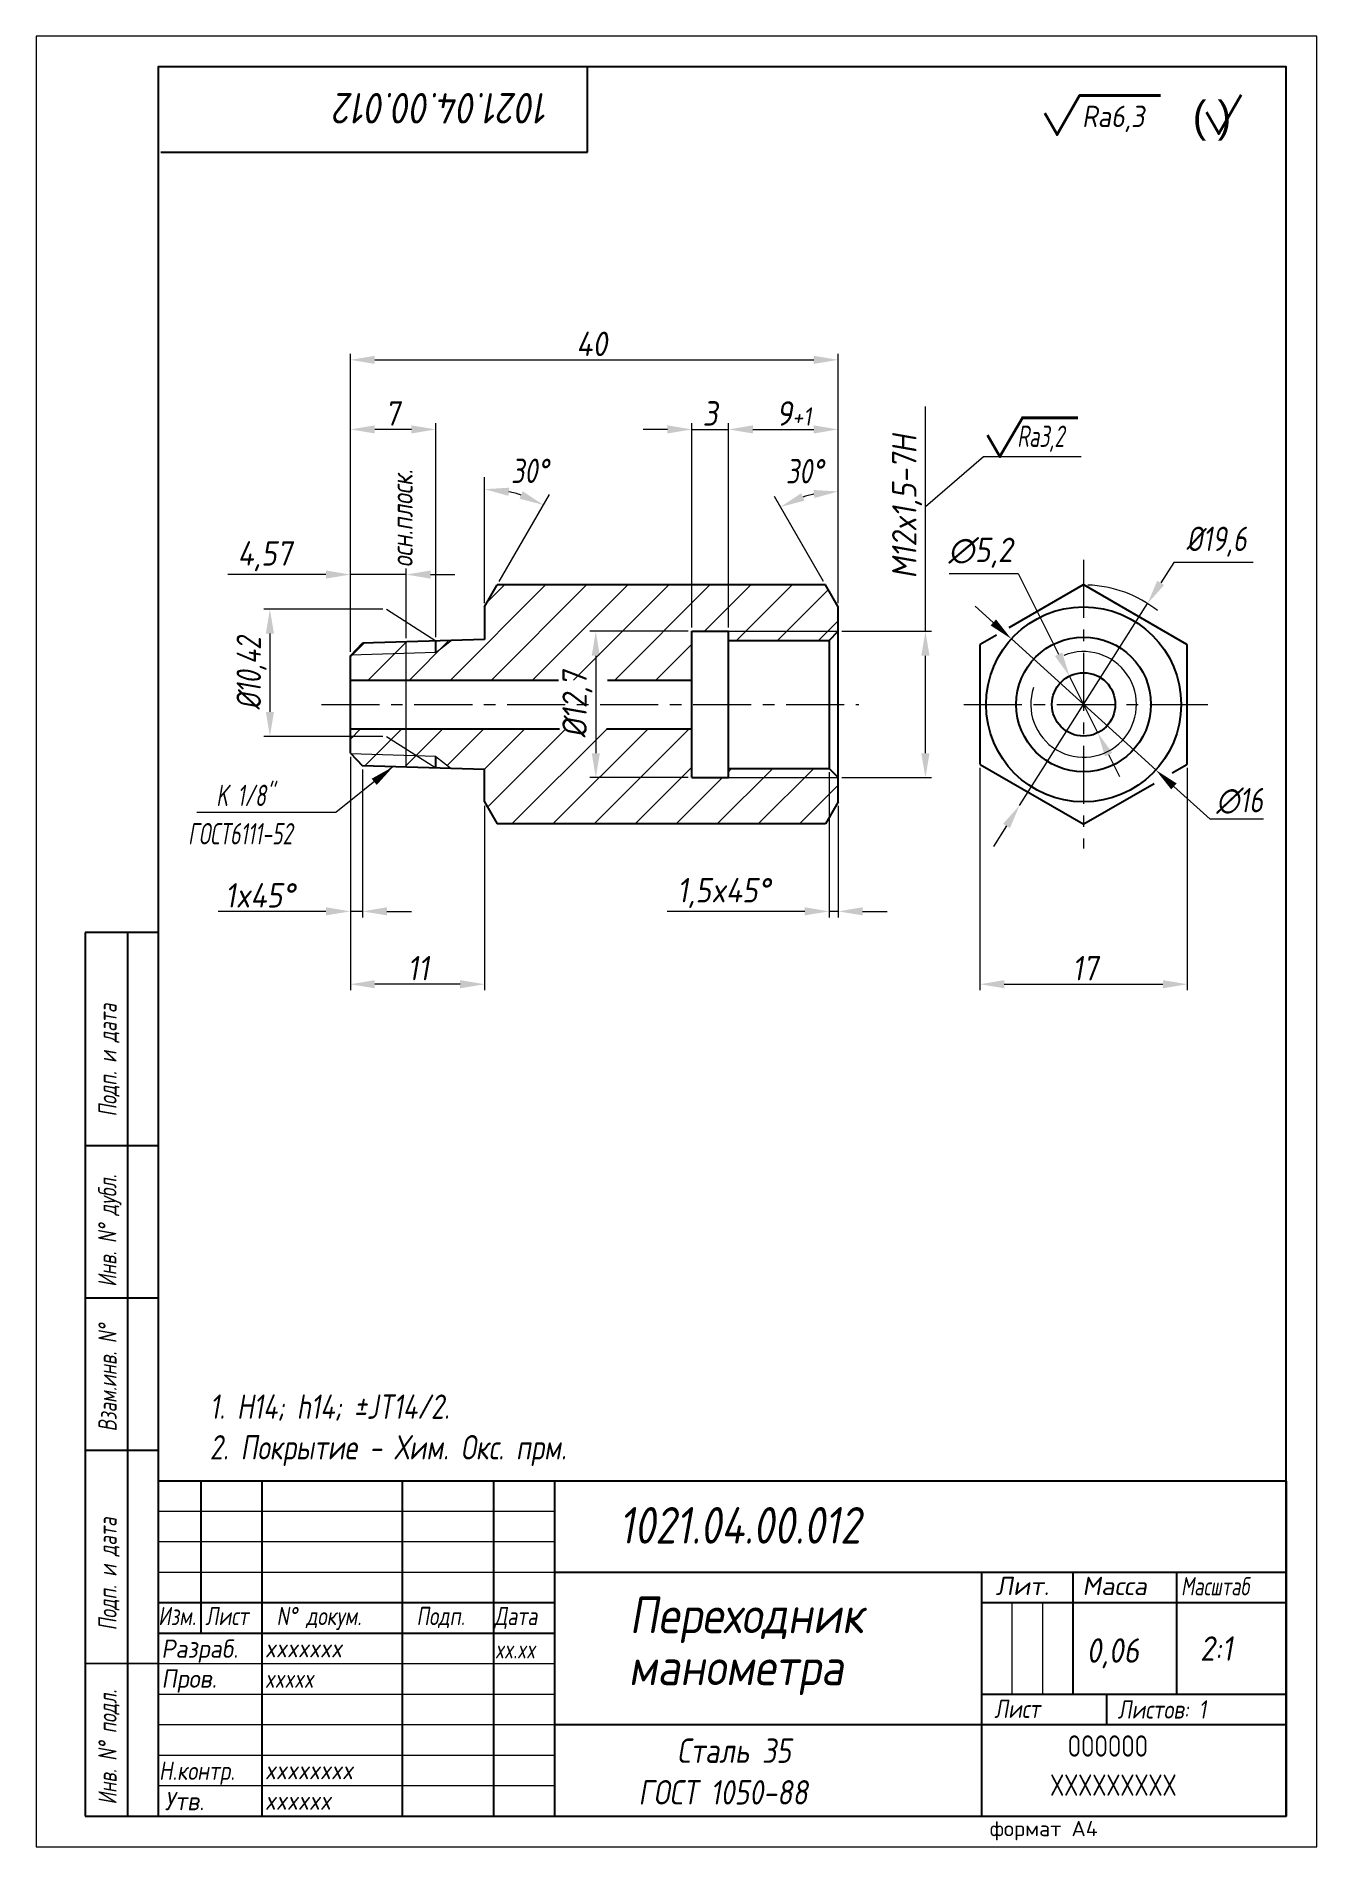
# Model space of a CAD drawing. Header units: millimetres. Extents: x 1490 to 3458, y -4564 to 680.
# Drawn here: x 3248.1 to 3458.1, y 382.9 to 679.9 of the extents above.
import ezdxf

# ---------------------------------------------------------------- set-up
doc = ezdxf.new("R2010")
doc.units = ezdxf.units.MM
doc.linetypes.add('CENTER', pattern=[50.8, 31.75, -6.35, 6.35, -6.35])
for name, color, linetype, lineweight in [('Ax', 1, 'CENTER', 18), ('Dim', 3, 'Continuous', 40), ('Hatch', 5, 'Continuous', 18), ('Slim', 8, 'Continuous', 18), ('Text', 2, 'Continuous', 40), ('Wide', 31, 'Continuous', 60)]:
    doc.layers.add(name, color=color, linetype=linetype, lineweight=lineweight)
doc.styles.add('курсив', font='romans.shx', dxfattribs={"oblique": 10})
doc.styles.add('курсив 0_65', font='romans.shx', dxfattribs={"width": 0.65, "oblique": 10})
doc.styles.add('курсив 0_75', font='romans.shx', dxfattribs={"width": 0.75, "oblique": 10})
doc.styles.add('курсив 0_85', font='romans.shx', dxfattribs={"width": 0.85, "oblique": 10})
doc.dimstyles.new('L.Arrow', dxfattribs={"dimtxt": 4, "dimasz": 4, "dimexe": 2, "dimexo": 0.625, "dimgap": 1, "dimtad": 1, "dimlfac": 5, "dimtxsty": 'курсив 0_85', "dimcen": 0, "dimclrd": 256, "dimclre": 256, "dimclrt": 256, "dimadec": 1, "dimazin": 0, "dimtp": 0.0165, "dimtm": 0.0075, "dimtfac": 1, "dimtmove": 0, "dimatfit": 3, "dimfxl": 1, "dimlwd": 18, "dimlwe": 18, "dimarcsym": 0})
doc.dimstyles.new('L.Zero', dxfattribs={"dimtxt": 4, "dimasz": 1.8, "dimexe": 2, "dimexo": 0.625, "dimgap": 1, "dimtad": 1, "dimlfac": 5, "dimtxsty": 'курсив 0_85', "dimcen": 0, "dimadec": 1, "dimazin": 0, "dimtp": 0.0165, "dimtm": 0.0075, "dimtfac": 1, "dimtmove": 0, "dimatfit": 3, "dimldrblk": 'NONE', "dimfxl": 1, "dimlwd": 18, "dimlwe": 18, "dimarcsym": 0})
doc.dimstyles.new('к1_1', dxfattribs={"dimtxt": 4, "dimasz": 4, "dimexe": 1, "dimexo": 0.625, "dimtad": 1, "dimtxsty": 'курсив 0_85', "dimcen": 0, "dimadec": 0, "dimazin": 0, "dimtfac": 1, "dimtmove": 0, "dimatfit": 3, "dimldrblk": 'DOTSMALL', "dimfxl": 1, "dimlwd": 18, "dimlwe": 18, "dimarcsym": 0})
doc.dimstyles.new('к1_1св', dxfattribs={"dimtxt": 4, "dimasz": 4, "dimexe": 2, "dimexo": 0.625, "dimgap": 1, "dimtad": 1, "dimtoh": 1, "dimtxsty": 'курсив 0_75', "dimcen": 0, "dimadec": 0, "dimazin": 0, "dimtfac": 1, "dimtmove": 0, "dimatfit": 3, "dimldrblk": 'DOTSMALL', "dimfxl": 1, "dimlwd": 18, "dimlwe": 18, "dimarcsym": 0})

# ---------------------------------------------------------------- blocks, each defined once
blk = doc.blocks.new('*D79')
at = {"layer": 'Defpoints', "color": 0, "transparency": 16777216}
for p in [(3299.66, 562.29), (3321.66, 554.27), (3299.66, 524.38)]:
    blk.add_point(p, dxfattribs=at)
at = {"layer": 'Dim', "color": 0, "lineweight": 18, "transparency": 16777216}
for p, q in [((3299.66, 561.66), (3299.66, 523.38)), ((3321.66, 553.65), (3321.66, 523.38)), ((3317.66, 524.38), (3303.66, 524.38))]:
    blk.add_line(p, q, dxfattribs=at)
at = {"layer": 'Dim', "color": 0, "transparency": 16777216}
for points in [[(3303.66, 525.05), (3303.66, 523.71), (3299.66, 524.38)], [(3317.66, 525.05), (3317.66, 523.71), (3321.66, 524.38)]]:
    blk.add_solid(points, dxfattribs=at)
at = {"layer": 'Dim', "color": 0, "transparency": 16777216, "insert": (3310.79, 527.01), "char_height": 4, "attachment_point": 5, "style": 'курсив 0_85'}
blk.add_mtext('11', dxfattribs=at)
blk = doc.blocks.new('_DotSmall')
at = {"color": 0, "linetype": 'ByBlock', "const_width": 0.5}
blk.add_lwpolyline([(-122670.927, 17467.939, 1), (-122670.802, 17467.939, 1)], format="xyb", close=True, dxfattribs=at)
blk = doc.blocks.new('*D80')
at = {"layer": 'Defpoints', "color": 0, "transparency": 16777216}
for p in [(3308.8, 591.58), (3308.8, 580.55), (3299.66, 578.36)]:
    blk.add_point(p, dxfattribs=at)
at = {"layer": 'Dim', "color": 0, "lineweight": 18, "transparency": 16777216}
for p, q in [((3295.66, 591.58), (3279.58, 591.58)), ((3299.66, 578.98), (3299.66, 592.58)), ((3308.8, 591.58), (3299.66, 591.58)), ((3308.8, 581.17), (3308.8, 592.58)), ((3312.8, 591.58), (3316.8, 591.58))]:
    blk.add_line(p, q, dxfattribs=at)
at = {"layer": 'Dim', "color": 0, "transparency": 16777216}
for points in [[(3295.66, 592.24), (3295.66, 590.91), (3299.66, 591.58)], [(3312.8, 592.24), (3312.8, 590.91), (3308.8, 591.58)]]:
    blk.add_solid(points, dxfattribs=at)
at = {"layer": 'Dim', "color": 0, "transparency": 16777216, "insert": (3285.62, 594.58), "char_height": 4, "attachment_point": 5, "style": 'курсив 0_85'}
blk.add_mtext('4,57', dxfattribs=at)
blk = doc.blocks.new('*D81')
at = {"layer": 'Defpoints', "color": 0, "transparency": 16777216}
for p in [(3299.66, 615.39), (3313.66, 580.7), (3299.66, 578.26)]:
    blk.add_point(p, dxfattribs=at)
at = {"layer": 'Dim', "color": 0, "lineweight": 18, "transparency": 16777216}
for p, q in [((3299.66, 578.89), (3299.66, 616.39)), ((3309.66, 615.39), (3303.66, 615.39)), ((3313.66, 581.32), (3313.66, 616.39))]:
    blk.add_line(p, q, dxfattribs=at)
at = {"layer": 'Dim', "color": 0, "transparency": 16777216}
for points in [[(3303.66, 616.05), (3303.66, 614.72), (3299.66, 615.39)], [(3309.66, 616.05), (3309.66, 614.72), (3313.66, 615.39)]]:
    blk.add_solid(points, dxfattribs=at)
at = {"layer": 'Dim', "color": 0, "transparency": 16777216, "insert": (3306.54, 618.01), "char_height": 4, "attachment_point": 5, "style": 'курсив 0_85'}
blk.add_mtext('7', dxfattribs=at)
blk = doc.blocks.new('*D82')
at = {"layer": 'Defpoints', "color": 0, "transparency": 16777216}
for p in [(3305.6, 585.89), (3286.46, 565.04), (3305.6, 565.04)]:
    blk.add_point(p, dxfattribs=at)
at = {"layer": 'Dim', "color": 0, "lineweight": 18, "transparency": 16777216}
for p, q in [((3304.97, 585.89), (3285.46, 585.89)), ((3286.46, 581.89), (3286.46, 569.04)), ((3304.97, 565.04), (3285.46, 565.04))]:
    blk.add_line(p, q, dxfattribs=at)
at = {"layer": 'Dim', "color": 0, "transparency": 16777216}
for points in [[(3285.8, 581.89), (3287.13, 581.89), (3286.46, 585.89)], [(3285.8, 569.04), (3287.13, 569.04), (3286.46, 565.04)]]:
    blk.add_solid(points, dxfattribs=at)
at = {"layer": 'Dim', "color": 0, "transparency": 16777216, "insert": (3283.46, 575.38), "char_height": 4, "attachment_point": 5, "rotation": 90, "style": 'курсив 0_75'}
blk.add_mtext('%%c10,42', dxfattribs=at)
blk = doc.blocks.new('*D83')
at = {"layer": 'Defpoints', "color": 0, "transparency": 16777216}
for p in [(3299.66, 562.29), (3301.66, 560.23), (3301.66, 536.33)]:
    blk.add_point(p, dxfattribs=at)
at = {"layer": 'Dim', "color": 0, "lineweight": 18, "transparency": 16777216}
for p, q in [((3299.66, 561.66), (3299.66, 535.33)), ((3301.66, 559.6), (3301.66, 535.33)), ((3295.66, 536.33), (3277.97, 536.33)), ((3301.66, 536.33), (3299.66, 536.33)), ((3305.66, 536.33), (3309.66, 536.33))]:
    blk.add_line(p, q, dxfattribs=at)
at = {"layer": 'Dim', "color": 0, "transparency": 16777216}
for points in [[(3295.66, 537), (3295.66, 535.67), (3299.66, 536.33)], [(3305.66, 537), (3305.66, 535.67), (3301.66, 536.33)]]:
    blk.add_solid(points, dxfattribs=at)
at = {"layer": 'Dim', "color": 0, "transparency": 16777216, "insert": (3284.81, 538.96), "char_height": 4, "attachment_point": 5, "style": 'курсив 0_85'}
blk.add_mtext('1x45%%d', dxfattribs=at)
blk = doc.blocks.new('*D391')
at = {"layer": 'Defpoints', "color": 0, "transparency": 16777216}
for p in [(3379.66, 582.27), (3379.66, 558.27), (3393.96, 558.27)]:
    blk.add_point(p, dxfattribs=at)
at = {"layer": 'Dim', "color": 0, "lineweight": 18, "transparency": 16777216}
for p, q in [((3393.96, 582.27), (3393.96, 619.15)), ((3380.28, 582.27), (3394.96, 582.27)), ((3393.96, 562.27), (3393.96, 578.27)), ((3380.28, 558.27), (3394.96, 558.27))]:
    blk.add_line(p, q, dxfattribs=at)
at = {"layer": 'Dim', "color": 0, "transparency": 16777216}
for points in [[(3393.29, 578.27), (3394.63, 578.27), (3393.96, 582.27)], [(3393.29, 562.27), (3394.63, 562.27), (3393.96, 558.27)]]:
    blk.add_solid(points, dxfattribs=at)
at = {"layer": 'Dim', "color": 0, "transparency": 16777216, "insert": (3390.96, 602.71), "char_height": 4, "attachment_point": 5, "rotation": 90, "style": 'курсив 0_85'}
blk.add_mtext('M12x1,5-7H', dxfattribs=at)
blk = doc.blocks.new('*D84')
at = {"layer": 'Defpoints', "color": 0, "transparency": 16777216}
for p in [(3379.66, 615.39), (3379.66, 586.27), (3361.66, 582.27)]:
    blk.add_point(p, dxfattribs=at)
at = {"layer": 'Dim', "color": 0, "lineweight": 18, "transparency": 16777216}
for p, q in [((3361.66, 582.9), (3361.66, 616.39)), ((3365.66, 615.39), (3375.66, 615.39)), ((3379.66, 586.9), (3379.66, 616.39))]:
    blk.add_line(p, q, dxfattribs=at)
at = {"layer": 'Dim', "color": 0, "transparency": 16777216}
for points in [[(3365.66, 616.05), (3365.66, 614.72), (3361.66, 615.39)], [(3375.66, 616.05), (3375.66, 614.72), (3379.66, 615.39)]]:
    blk.add_solid(points, dxfattribs=at)
at = {"layer": 'Dim', "color": 0, "transparency": 16777216, "insert": (3372.38, 618.01), "char_height": 4, "attachment_point": 5, "style": 'курсив 0_85'}
blk.add_mtext('9{\\H0.75x\\S+1', dxfattribs=at)
blk = doc.blocks.new('*D392')
at = {"layer": 'Defpoints', "color": 0, "transparency": 16777216}
for p in [(3379.66, 626.8), (3379.66, 586.27), (3299.66, 578.26)]:
    blk.add_point(p, dxfattribs=at)
at = {"layer": 'Dim', "color": 0, "lineweight": 18, "transparency": 16777216}
for p, q in [((3299.66, 578.89), (3299.66, 627.8)), ((3303.66, 626.8), (3375.66, 626.8)), ((3379.66, 586.9), (3379.66, 627.8))]:
    blk.add_line(p, q, dxfattribs=at)
at = {"layer": 'Dim', "color": 0, "transparency": 16777216}
for points in [[(3303.66, 627.46), (3303.66, 626.13), (3299.66, 626.8)], [(3375.66, 627.46), (3375.66, 626.13), (3379.66, 626.8)]]:
    blk.add_solid(points, dxfattribs=at)
at = {"layer": 'Dim', "color": 0, "transparency": 16777216, "insert": (3339.24, 629.42), "char_height": 4, "attachment_point": 5, "style": 'курсив 0_85'}
blk.add_mtext('40', dxfattribs=at)
blk = doc.blocks.new('*D393')
at = {"layer": 'Defpoints', "color": 0, "transparency": 16777216}
for p in [(3430.39, 586.83), (3409.4, 553.72)]:
    blk.add_point(p, dxfattribs=at)
at = {"layer": 'Dim', "color": 0, "lineweight": 18, "transparency": 16777216}
for p, q in [((3434.68, 593.58), (3432.54, 590.21)), ((3447.71, 593.58), (3434.68, 593.58)), ((3409.4, 553.72), (3430.39, 586.83)), ((3407.26, 550.34), (3405.12, 546.96))]:
    blk.add_line(p, q, dxfattribs=at)
blk.add_arc((3419.9, 570.27), 19.6, 51.7791, 88.0212, dxfattribs=at)
at = {"layer": 'Dim', "color": 0, "transparency": 16777216}
for points in [[(3431.97, 590.56), (3433.1, 589.85), (3430.39, 586.83)], [(3406.7, 550.7), (3407.83, 549.99), (3409.4, 553.72)]]:
    blk.add_solid(points, dxfattribs=at)
at = {"layer": 'Dim', "color": 0, "transparency": 16777216, "insert": (3441.69, 596.97), "char_height": 4, "attachment_point": 5, "style": 'курсив 0_75'}
blk.add_mtext('%%c19,6', dxfattribs=at)
blk = doc.blocks.new('*D394')
at = {"layer": 'Defpoints', "color": 0, "transparency": 16777216}
for p in [(3408.05, 581.03), (3431.74, 559.52)]:
    blk.add_point(p, dxfattribs=at)
at = {"layer": 'Dim', "color": 0, "lineweight": 18, "transparency": 16777216}
for p, q in [((3405.09, 583.72), (3402.13, 586.41)), ((3408.05, 581.03), (3431.74, 559.52)), ((3440.63, 551.45), (3434.71, 556.83)), ((3449.38, 551.45), (3440.63, 551.45))]:
    blk.add_line(p, q, dxfattribs=at)
at = {"layer": 'Dim', "color": 0, "transparency": 16777216}
for points in [[(3405.54, 584.21), (3404.65, 583.23), (3408.05, 581.03)], [(3435.15, 557.32), (3434.26, 556.34), (3431.74, 559.52)]]:
    blk.add_solid(points, dxfattribs=at)
at = {"layer": 'Dim', "color": 0, "transparency": 16777216, "insert": (3445.5, 554.45), "char_height": 4, "attachment_point": 5, "style": 'курсив 0_75'}
blk.add_mtext('∅16', dxfattribs=at)
blk = doc.blocks.new('*D395')
at = {"layer": 'Defpoints', "color": 0, "transparency": 16777216}
for p in [(3402.9, 560.52), (3436.9, 560.52), (3436.9, 524.38)]:
    blk.add_point(p, dxfattribs=at)
at = {"layer": 'Dim', "color": 0, "lineweight": 18, "transparency": 16777216}
for p, q in [((3402.9, 559.89), (3402.9, 523.38)), ((3436.9, 559.89), (3436.9, 523.38)), ((3406.9, 524.38), (3432.9, 524.38))]:
    blk.add_line(p, q, dxfattribs=at)
at = {"layer": 'Dim', "color": 0, "transparency": 16777216}
for points in [[(3406.9, 525.05), (3406.9, 523.71), (3402.9, 524.38)], [(3432.9, 525.05), (3432.9, 523.71), (3436.9, 524.38)]]:
    blk.add_solid(points, dxfattribs=at)
at = {"layer": 'Dim', "color": 0, "transparency": 16777216, "insert": (3420.15, 527.01), "char_height": 4, "attachment_point": 5, "style": 'курсив 0_85'}
blk.add_mtext('17', dxfattribs=at)
blk = doc.blocks.new('*D396')
at = {"layer": 'Defpoints', "color": 0, "transparency": 16777216}
for p in [(3417.58, 574.93), (3422.22, 565.62)]:
    blk.add_point(p, dxfattribs=at)
at = {"layer": 'Dim', "color": 0, "lineweight": 18, "transparency": 16777216}
for p, q in [((3397.85, 591.77), (3409.16, 591.77)), ((3409.16, 591.77), (3415.79, 578.51)), ((3422.22, 565.62), (3417.58, 574.93)), ((3424.01, 562.04), (3425.8, 558.47))]:
    blk.add_line(p, q, dxfattribs=at)
at = {"layer": 'Dim', "color": 0, "transparency": 16777216}
for points in [[(3416.39, 578.8), (3415.19, 578.21), (3417.58, 574.93)], [(3424.61, 562.34), (3423.41, 561.75), (3422.22, 565.62)]]:
    blk.add_solid(points, dxfattribs=at)
at = {"layer": 'Dim', "color": 0, "transparency": 16777216, "insert": (3403.01, 595.16), "char_height": 4, "attachment_point": 5, "style": 'курсив 0_85'}
blk.add_mtext('∅5,2', dxfattribs=at)
blk = doc.blocks.new('*D397')
at = {"layer": 'Defpoints', "color": 0, "transparency": 16777216}
for p in [(3325.02, 605.29), (3323.74, 589.87), (3321.66, 586.27), (3321.66, 586.27), (3321.65, 580.95)]:
    blk.add_point(p, dxfattribs=at)
at = {"layer": 'Dim', "color": 0, "lineweight": 18, "transparency": 16777216}
for p, q in [((3321.66, 586.9), (3321.67, 607.58)), ((3324.05, 590.42), (3332.31, 604.73))]:
    blk.add_line(p, q, dxfattribs=at)
blk.add_arc((3321.66, 586.27), 19.31, 71.8918, 78.0663, dxfattribs=at)
at = {"layer": 'Dim', "color": 0, "transparency": 16777216}
for points in [[(3325.58, 604.5), (3325.72, 605.83), (3321.67, 605.58)], [(3327.93, 605.23), (3327.39, 604.02), (3331.31, 603)]]:
    blk.add_solid(points, dxfattribs=at)
at = {"layer": 'Dim', "color": 0, "transparency": 16777216, "insert": (3329.06, 608.59), "char_height": 4, "attachment_point": 5, "style": 'курсив 0_75'}
blk.add_mtext('30°', dxfattribs=at)
blk = doc.blocks.new('*D398')
at = {"layer": 'Defpoints', "color": 0, "transparency": 16777216}
for p in [(3373.18, 604.07), (3377.58, 589.87), (3379.66, 586.27), (3379.66, 586.27), (3379.66, 554.27)]:
    blk.add_point(p, dxfattribs=at)
at = {"layer": 'Dim', "color": 0, "lineweight": 18, "transparency": 16777216}
for p, q in [((3379.66, 586.9), (3379.66, 607.21)), ((3377.27, 590.42), (3369.19, 604.41))]:
    blk.add_line(p, q, dxfattribs=at)
blk.add_arc((3379.66, 586.27), 18.94, 102.1256, 107.8744, dxfattribs=at)
at = {"layer": 'Dim', "color": 0, "transparency": 16777216}
for points in [[(3374.12, 603.69), (3373.58, 604.91), (3370.19, 602.67)], [(3375.61, 605.45), (3375.75, 604.13), (3379.66, 605.21)]]:
    blk.add_solid(points, dxfattribs=at)
at = {"layer": 'Dim', "color": 0, "transparency": 16777216, "insert": (3374.13, 608.53), "char_height": 4, "attachment_point": 5, "style": 'курсив 0_75'}
blk.add_mtext('30°', dxfattribs=at)
blk = doc.blocks.new('_None')
blk = doc.blocks.new('*D399')
at = {"layer": 'Defpoints', "color": 0, "transparency": 16777216}
for p in [(3378.16, 559.77), (3379.66, 554.27), (3379.66, 536.33)]:
    blk.add_point(p, dxfattribs=at)
at = {"layer": 'Dim', "color": 0, "lineweight": 18, "transparency": 16777216}
for p, q in [((3378.16, 559.15), (3378.16, 535.33)), ((3379.66, 553.65), (3379.66, 535.33)), ((3374.16, 536.33), (3351.61, 536.33)), ((3379.66, 536.33), (3378.16, 536.33)), ((3383.66, 536.33), (3387.66, 536.33))]:
    blk.add_line(p, q, dxfattribs=at)
at = {"layer": 'Dim', "color": 0, "transparency": 16777216}
for points in [[(3374.16, 537), (3374.16, 535.67), (3378.16, 536.33)], [(3383.66, 537), (3383.66, 535.67), (3379.66, 536.33)]]:
    blk.add_solid(points, dxfattribs=at)
at = {"layer": 'Dim', "color": 0, "transparency": 16777216, "insert": (3360.88, 539.34), "char_height": 4, "attachment_point": 5, "style": 'курсив 0_85'}
blk.add_mtext('1,5x45%%d', dxfattribs=at)
blk = doc.blocks.new('*D239')
at = {"layer": 'Defpoints', "color": 0, "transparency": 16777216}
for p in [(3361.66, 615.39), (3355.66, 582.27), (3361.66, 582.27)]:
    blk.add_point(p, dxfattribs=at)
at = {"layer": 'Dim', "color": 0, "lineweight": 18, "transparency": 16777216}
for p, q in [((3351.66, 615.39), (3347.66, 615.39)), ((3355.66, 582.9), (3355.66, 616.39)), ((3355.66, 615.39), (3361.66, 615.39)), ((3361.66, 582.9), (3361.66, 616.39)), ((3365.66, 615.39), (3369.66, 615.39))]:
    blk.add_line(p, q, dxfattribs=at)
at = {"layer": 'Dim', "color": 0, "transparency": 16777216}
for points in [[(3351.66, 616.05), (3351.66, 614.72), (3355.66, 615.39)], [(3365.66, 616.05), (3365.66, 614.72), (3361.66, 615.39)]]:
    blk.add_solid(points, dxfattribs=at)
at = {"layer": 'Dim', "color": 0, "transparency": 16777216, "insert": (3358.66, 618.01), "char_height": 4, "attachment_point": 5, "style": 'курсив 0_85'}
blk.add_mtext('3', dxfattribs=at)
blk = doc.blocks.new('*D240')
at = {"layer": 'Defpoints', "color": 0, "transparency": 16777216}
for p in [(3355.66, 582.27), (3339.9, 558.27), (3355.66, 558.27)]:
    blk.add_point(p, dxfattribs=at)
at = {"layer": 'Dim', "color": 0, "lineweight": 18, "transparency": 16777216}
for p, q in [((3355.03, 582.27), (3338.9, 582.27)), ((3339.9, 578.27), (3339.9, 562.27)), ((3355.03, 558.27), (3338.9, 558.27))]:
    blk.add_line(p, q, dxfattribs=at)
at = {"layer": 'Dim', "color": 0, "transparency": 16777216}
for points in [[(3339.24, 578.27), (3340.57, 578.27), (3339.9, 582.27)], [(3339.24, 562.27), (3340.57, 562.27), (3339.9, 558.27)]]:
    blk.add_solid(points, dxfattribs=at)
at = {"layer": 'Dim', "color": 0, "transparency": 16777216, "insert": (3336.9, 570.27), "char_height": 4, "attachment_point": 5, "rotation": 90, "style": 'курсив 0_85'}
blk.add_mtext('%%c12,7', dxfattribs=at)

msp = doc.modelspace()

# ---------------------------------------------------------------- hatches: boundary and pattern name
at = {"layer": 'Hatch'}
h = msp.add_hatch(dxfattribs=at)
h.set_pattern_fill('ANSI31', color=256, scale=1.5, style=0)
h.set_pattern_definition([(45, (-8207.8055, 4292.139), (-3.367596, 3.367596), [])])
h.paths.add_polyline_path([(3355.6579, 582.2746), (3361.6579, 582.2746), (3379.6579, 582.2746), (3379.6579, 586.2746), (3377.5795, 589.8746), (3323.7364, 589.8746), (3321.6579, 586.2746), (3321.654, 580.9482), (3316.21, 580.7781), (3313.6579, 578.7971), (3308.8019, 578.6454), (3308.8019, 574.2746), (3355.6579, 574.2746)])
h.paths.add_polyline_path([(3379.6579, 558.2746), (3361.6579, 558.2746), (3355.6579, 558.2746), (3355.6579, 566.2746), (3308.8019, 566.2746), (3308.8019, 562.9761), (3310.5531, 561.8491), (3313.6579, 561.7521), (3316.21, 559.7711), (3321.6579, 559.6009), (3321.6579, 554.2746), (3323.7364, 550.6746), (3377.5795, 550.6746), (3379.6579, 554.2746)])
h.paths.add_polyline_path([(3379.6579, 582.2746), (3361.6579, 582.2746), (3361.6579, 580.7746), (3378.1579, 580.7746)], flags=17)
h.paths.add_polyline_path([(3378.1579, 559.7746), (3361.6579, 559.7746), (3361.6579, 558.2746), (3379.6579, 558.2746)], flags=17)
h.paths.add_polyline_path([(3308.8019, 578.6454), (3299.7567, 578.3627), (3299.6579, 578.2609), (3299.6579, 574.2746), (3308.8019, 574.2746)])
h.paths.add_polyline_path([(3313.6579, 580.6984), (3308.8019, 580.5466), (3308.8019, 578.6454), (3313.6579, 578.7971)], flags=17)
h.paths.add_polyline_path([(3316.21, 580.7781), (3313.6579, 580.6984), (3313.6579, 578.7971)], flags=17)
h.paths.add_polyline_path([(3308.8019, 580.5466), (3301.657, 580.3233), (3299.7567, 578.3627), (3308.8019, 578.6454)])
h.paths.add_polyline_path([(3308.8019, 566.2746), (3299.6579, 566.2746), (3299.6579, 562.2884), (3299.7567, 562.1865), (3308.8019, 561.9038)])
h.paths.add_polyline_path([(3308.8019, 561.9038), (3299.7567, 562.1865), (3301.657, 560.2259), (3308.8019, 560.0026)])
h.paths.add_polyline_path([(3310.5531, 561.8491), (3308.8019, 561.9038), (3308.8019, 560.0026), (3313.6579, 559.8509)], flags=17)
h.paths.add_polyline_path([(3313.6579, 561.7521), (3310.5531, 561.8491), (3313.6579, 559.8509)], flags=16)
h.paths.add_polyline_path([(3333.5148, 562.354), (3333.5148, 578.1952), (3340.2767, 578.1952), (3340.2767, 562.354)], flags=9)

# ---------------------------------------------------------------- linework, layer by layer
for p, q in [((3338.5524, 660.8935), (3338.5524, 674.8935)), ((3268.5524, 660.8935), (3338.5524, 660.8935)), ((3321.6579, 586.2746), (3323.7364, 589.8746)), ((3377.5795, 589.8746), (3323.7364, 589.8746)), ((3379.6579, 586.2746), (3377.5795, 589.8746)), ((3321.6579, 586.2746), (3321.654, 580.9482)), ((3379.6579, 554.2746), (3379.6579, 586.2746)), ((3355.6579, 558.2746), (3355.6579, 582.2746)), ((3355.6579, 582.2746), (3361.6579, 582.2746)), ((3361.6579, 558.2746), (3361.6579, 582.2746)), ((3378.1579, 580.7746), (3379.6579, 582.2746)), ((3299.6579, 578.2609), (3301.657, 580.3233)), ((3321.6579, 580.9484), (3301.657, 580.3233)), ((3313.6579, 578.7971), (3313.6579, 580.6984)), ((3361.6579, 580.7746), (3378.1579, 580.7746)), ((3378.1579, 580.7746), (3378.1579, 559.7746)), ((3299.6579, 562.2884), (3299.6579, 578.2609)), ((3355.6579, 566.2746), (3355.6579, 574.2746)), ((3299.6579, 562.2884), (3301.657, 560.2259)), ((3313.6579, 559.8509), (3313.6579, 561.7521)), ((3321.6579, 559.6009), (3301.657, 560.2259)), ((3321.6579, 554.2746), (3321.6579, 559.6009)), ((3361.6579, 559.7746), (3378.1579, 559.7746)), ((3378.1579, 559.7746), (3379.6579, 558.2746)), ((3355.6579, 558.2746), (3361.6579, 558.2746)), ((3321.6579, 554.2746), (3323.7364, 550.6746)), ((3379.6579, 554.2746), (3377.5795, 550.6746)), ((3377.5795, 550.6746), (3323.7364, 550.6746)), ((3256.1397, 532.8874), (3256.1397, 387.8874)), ((3268.1397, 532.8874), (3256.1397, 532.8874)), ((3263.1402, 387.9577), (3263.1402, 532.8874)), ((3268.0703, 497.8876), (3256.1397, 497.8862)), ((3268.0532, 472.8876), (3256.1397, 472.888)), ((3256.1397, 447.8898), (3256.1397, 447.8898)), ((3268.1397, 447.8878), (3256.1397, 447.8898)), ((3453.1397, 442.8874), (3268.1397, 442.8874)), ((3275.1397, 442.8874), (3275.1397, 417.8874)), ((3285.1397, 442.8874), (3285.1397, 387.8874)), ((3308.1397, 442.8874), (3308.1397, 387.8874)), ((3323.1397, 442.8874), (3323.1397, 387.8874)), ((3333.1397, 442.8874), (3333.1397, 387.8874)), ((3453.1397, 387.8874), (3453.1397, 442.8874)), ((3453.1397, 442.8874), (3453.1397, 387.8874)), ((3403.1397, 427.8874), (3333.1397, 427.8874)), ((3403.1397, 427.8874), (3403.1397, 387.8874)), ((3453.1397, 427.8874), (3403.1397, 427.8874)), ((3418.1397, 427.8874), (3418.1397, 407.8874)), ((3435.1397, 427.8874), (3435.1397, 407.8874)), ((3333.1397, 422.8874), (3268.1397, 422.8874)), ((3453.1397, 422.8874), (3403.1397, 422.8874)), ((3333.1397, 417.8874), (3268.1397, 417.8874)), ((3268.1397, 412.8869), (3256.1397, 412.9564)), ((3453.1397, 407.8874), (3403.1397, 407.8874)), ((3423.6442, 407.8874), (3423.6442, 402.8874)), ((3403.1397, 402.8874), (3333.1397, 402.8874)), ((3453.1397, 402.8874), (3403.1397, 402.8874)), ((3256.1397, 387.8874), (3268.1397, 387.8874)), ((3268.1397, 387.8874), (3453.1397, 387.8874))]:
    msp.add_line(p, q)
at = {"ltscale": 2}
for p, q in [((3299.6579, 574.2746), (3333.7898, 574.2746)), ((3341.8431, 574.2746), (3355.6579, 574.2746)), ((3299.6579, 566.2746), (3333.9499, 566.2746)), ((3341.6831, 566.2746), (3355.6579, 566.2746))]:
    msp.add_line(p, q, dxfattribs=at)
msp.add_lwpolyline([(3268.1397, 387.8874), (3453.1397, 387.8874), (3453.1397, 674.8874), (3268.1397, 674.8874)], close=True)
for points in [[(3419.8477, 589.8745), (3407.6561, 582.8357)], [(3436.8477, 580.1195), (3419.9515, 589.8745)], [(3402.8996, 580.0296), (3402.8996, 560.5196)], [(3405.595, 581.6457), (3402.9515, 580.1195)], [(3436.8996, 560.5196), (3436.8996, 580.0296)], [(3402.9515, 560.4297), (3419.8477, 550.6747)], [(3434.4435, 559.0416), (3436.8477, 560.4297)], [(3419.9515, 550.6747), (3431.4769, 557.3288)]]:
    msp.add_lwpolyline(points)
for radius in [16, 11.0503, 5.2]:
    msp.add_circle((3419.8996, 570.2746), radius)
for start, end in [(89.848215, 90.151785), (149.848215, 150.151785), (29.848215, 30.151785), (209.848215, 210.151785), (329.848215, 330.151785), (269.848215, 270.151785)]:
    msp.add_arc((3419.8996, 570.2746), 19.6, start, end)
at = {"layer": 'Ax', "ltscale": 0.3}
for p, q in [((3419.8996, 593.9882), (3419.8996, 546.6674)), ((3294.8982, 570.2746), (3383.064, 570.2746)), ((3400.262, 570.2746), (3440.3792, 570.2746))]:
    msp.add_line(p, q, dxfattribs=at)
at = {"layer": 'Slim'}
for p, q in [((3305.5954, 585.8873), (3313.6579, 580.6984)), ((3361.6579, 582.2746), (3379.6579, 582.2746)), ((3308.8019, 560.0026), (3308.8019, 580.5466)), ((3313.6579, 578.7971), (3316.21, 580.7781)), ((3313.6579, 578.7971), (3299.6579, 578.3596)), ((3305.5954, 565.0398), (3313.6579, 559.8509)), ((3313.6579, 561.7521), (3299.6579, 562.1896)), ((3313.6579, 561.7521), (3316.21, 559.7711)), ((3361.6579, 558.2746), (3379.6579, 558.2746)), ((3333.1397, 437.8874), (3268.1397, 437.8874)), ((3333.1397, 432.8874), (3268.1397, 432.8874)), ((3333.1397, 427.8874), (3268.1397, 427.8874)), ((3408.1397, 422.8874), (3408.1397, 407.8874)), ((3413.1397, 422.8874), (3413.1397, 407.8874)), ((3333.1397, 412.8874), (3268.1397, 412.8874)), ((3333.1397, 407.8874), (3268.1397, 407.8874)), ((3333.1397, 402.8874), (3268.1397, 402.8874)), ((3333.1397, 397.8874), (3268.1397, 397.8874)), ((3333.1397, 392.8874), (3268.1397, 392.8874))]:
    msp.add_line(p, q, dxfattribs=at)
msp.add_lwpolyline([(3248.1397, 382.8874), (3458.1397, 382.8874), (3458.1397, 679.8874), (3248.1397, 679.8874)], close=True, dxfattribs=at)
msp.add_arc((3419.8996, 570.2746), 8.6661, 161.40756, 111.837395, dxfattribs=at)
at = {"layer": 'Text'}
for points in [[(3413.5354, 667.2747), (3415.5622, 663.7641), (3419.2415, 670.1369), (3432.5378, 670.1369)], [(3440.0386, 667.4231), (3442.0655, 663.9125), (3445.7448, 670.2853)], [(3404.1599, 614.4526), (3406.1868, 610.942), (3409.8661, 617.3147), (3418.9664, 617.3147)]]:
    msp.add_lwpolyline(points, dxfattribs=at)

# ---------------------------------------------------------------- texts
at = {"layer": 'Text', "oblique": 10}
for s, height, rotation, style, width, p in [('1021.04.00.012', 5, 180, 'курсив', 0.85, (3332.3042, 670.5703)), ('осн.плоск.', 3.5, 90, 'курсив 0_75', 0.75, (3309.8762, 592.7731)), ('Подп. и дата', 3, 90, 'курсив 0_75', 0.7, (3261.3297, 502.6702)), ('Инв. N%%D дубл.', 3, 90, 'курсив 0_75', 0.7, (3261.296, 474.7367)), ('Взам.инв. N%%D', 3, 90, 'курсив 0_75', 0.7, (3261.3297, 451.0084)), ('Подп. и дата', 3, 90, 'курсив 0_75', 0.7, (3261.3297, 418.3831)), ('Инв. N%%D подл.', 3, 90, 'курсив 0_75', 0.7, (3261.3297, 389.8104))]:
    msp.add_text(s, height=height, rotation=rotation, dxfattribs=dict(at, style=style, width=width)).set_placement(p)
for s, height, style, width, p in [('Ra6,3', 3.5, 'курсив 0_85', 0.85, (3419.6448, 664.9843)), ('Ra3,2', 3.5, 'курсив 0_65', 0.65, (3409.0002, 612.5171)), ('K 1/8"', 3.5, 'курсив 0_65', 0.65, (3277.6605, 553.6023)), ('ГОСТ6111-52', 3.5, 'курсив 0_65', 0.65, (3273.0242, 547.312)), ('1021.04.00.012', 6, 'курсив', 0.8, (3343.7205, 432.6185)), ('Масштаб', 3, 'курсив', 0.7, (3435.8734, 424.1336)), ('Изм.', 3, 'курсив 0_75', 0.75, (3268.1397, 419.242)), ('Лист', 3, 'курсив 0_75', 0.75, (3275.8758, 419.242)), ('N%%D докум.', 3, 'курсив 0_75', 0.75, (3287.5476, 419.242)), ('Подп.', 3, 'курсив 0_75', 0.75, (3310.4878, 419.242)), ('Дата', 3, 'курсив 0_75', 0.75, (3323.2613, 419.242)), ('Переходник ', 6, 'курсив 0_85', 0.85, (3345.406, 417.9206)), ('Разраб.', 3, 'курсив', 0.9, (3268.6533, 413.8863)), ('xxxxxxx', 3, 'курсив 0_85', 0.85, (3285.6451, 413.9666)), ('0,06', 4, 'курсив 0_85', 0.85, (3420.3945, 413.0851)), ('2:1', 4, 'курсив 0_85', 0.85, (3438.9948, 413.4043)), ('манометра', 6, 'курсив 0_85', 0.85, (3345.2615, 409.3984)), ('Пров.', 3, 'курсив', 0.9, (3268.6793, 408.9817)), ('xxxxx', 3, 'курсив 0_85', 0.75, (3285.6451, 408.9666)), ('Лист', 3, 'курсив', 0.8, (3405.2412, 404.0183)), ('Листов: 1', 3, 'курсив', 0.8, (3425.4856, 403.9124)), ('Сталь 35', 4, 'курсив', 0.8, (3353.2339, 396.6526)), ('Н.контр.', 3, 'курсив', 0.8, (3268.2699, 393.8628)), ('xxxxxxxx', 3, 'курсив 0_85', 0.85, (3285.6451, 393.9666)), (' ГОСТ 1050-88', 4, 'курсив', 0.8, (3344.7625, 389.8187)), ('Утв.', 3, 'курсив', 0.9, (3269.2009, 388.8845)), ('xxxxxx', 3, 'курсив 0_85', 0.85, (3285.6451, 388.9666))]:
    msp.add_text(s, height=height, dxfattribs=dict(at, style=style, width=width)).set_placement(p)
at = {"layer": 'Text'}
msp.add_text('( )', height=5, dxfattribs=at).set_placement((3437.7957, 664.2412))
at = {"layer": 'Text', "style": 'курсив', "oblique": 10}
for s, p in [('Лит.', (3405.4941, 424.1817)), ('Масса', (3419.6938, 424.1817))]:
    msp.add_text(s, height=3, dxfattribs=at).set_placement(p)
at = {"layer": 'Text', "ltscale": 0.8, "style": 'курсив', "oblique": 10, "width": 0.7}
msp.add_text('xx.xx', height=3, dxfattribs=at).set_placement((3323.3659, 413.7804))
at = {"layer": 'Text', "style": 'курсив'}
msp.add_text('формат А4', height=2.5, dxfattribs=at).set_placement((3404.5211, 384.6244))
at = {"layer": 'Text', "ltscale": 6, "insert": (3276.5974, 457.087), "char_height": 4, "width": 177.752582, "attachment_point": 1, "style": 'курсив 0_75'}
msp.add_mtext('1. H14; h14; %%PJT14/2.\\P2. Покрытие - Хим. Окс. прм.', dxfattribs=at)
at = {"layer": 'Wide', "lineweight": 50, "style": 'курсив', "width": 0.7}
for s, p in [('OOOOOO', (3417.2914, 397.6675)), ('XXXXXXXXX', (3414.418, 391.2577))]:
    msp.add_text(s, height=3.5, dxfattribs=at).set_placement(p)

# ---------------------------------------------------------------- dimensions: what is measured, and where the dimension line sits
at = {"layer": 'Dim'}
for base, p1, p2, picture, middle in [((3379.6579, 626.7975), (3299.6579, 578.2609), (3379.6579, 586.2746), '*D392', (3339.238, 626.7975)), ((3299.6579, 615.3881), (3313.6579, 580.6984), (3299.6579, 578.2609), '*D81', (3306.5355, 615.3881)), ((3361.6579, 615.3881), (3355.6579, 582.2746), (3361.6579, 582.2746), '*D239', (3358.6579, 615.3881)), ((3299.6579, 524.3802), (3321.6579, 554.2746), (3299.6579, 562.2884), '*D79', (3310.7893, 524.3802)), ((3436.8996, 524.3802), (3402.8996, 560.5196), (3436.8996, 560.5196), '*D395', (3420.1511, 524.3802))]:
    dim = msp.add_linear_dim(base=base, p1=p1, p2=p2, dimstyle='к1_1', override={"dimlfac": 0.5}, dxfattribs=at)
    dim.commit()
    dim.dimension.update_dxf_attribs({"geometry": picture, "text_midpoint": middle, "dimtype": 160})
for base, p1, p2, text, picture, middle in [((3379.6579, 615.3881), (3361.6579, 582.2746), (3379.6579, 586.2746), '<>{\\H0.75x\\S+1', '*D84', (3372.3806, 615.3881)), ((3308.8019, 591.5779), (3299.6579, 578.3596), (3308.8019, 580.5466), '4,57', '*D80', (3285.6169, 591.5779)), ((3301.657, 536.3329), (3299.6579, 562.2884), (3301.657, 560.2259), '1x45%%d', '*D83', (3284.8134, 536.3329))]:
    dim = msp.add_linear_dim(base=base, p1=p1, p2=p2, text=text, dimstyle='к1_1', override={"dimlfac": 0.5}, dxfattribs=at)
    dim.commit()
    dim.dimension.update_dxf_attribs({"geometry": picture, "text_midpoint": middle, "dimtype": 160})
for base, p1, p2, text, picture, middle in [((3393.9611, 558.2746), (3379.6579, 582.2746), (3379.6579, 558.2746), 'M12x1,5-7H', '*D391', (3393.9611, 602.7142)), ((3339.9017, 558.2746), (3355.6579, 582.2746), (3355.6579, 558.2746), '%%c12,7', '*D240', (3339.9017, 570.2746))]:
    dim = msp.add_linear_dim(base=base, p1=p1, p2=p2, angle=90, text=text, dimstyle='к1_1', dxfattribs=at)
    dim.commit()
    dim.dimension.update_dxf_attribs({"geometry": picture, "text_midpoint": middle, "dimtype": 160})
for base, line1, line2, picture, middle in [((3325.0199, 605.2867), ((3321.6579, 586.2746), (3321.654, 580.9482)), ((3321.6579, 586.2746), (3323.7364, 589.8746)), '*D397', (3329.064, 608.5875)), ((3373.1814, 604.0687), ((3379.6579, 586.2746), (3377.5795, 589.8746)), ((3379.6579, 554.2746), (3379.6579, 586.2746)), '*D398', (3374.1307, 608.5289))]:
    dim = msp.add_angular_dim_2l(base=base, line1=line1, line2=line2, dimstyle='к1_1св', override={"dimtmove": 1}, dxfattribs=at)
    dim.commit()
    dim.dimension.update_dxf_attribs({"geometry": picture, "text_midpoint": middle, "dimtype": 162})
dim = msp.add_diameter_dim_2p(p1=(3422.2231, 565.6226), p2=(3417.5761, 574.9266), dimstyle='к1_1св', override={"dimlfac": 0.5, "dimtxsty": 'курсив 0_85'}, dxfattribs=at)
dim.commit()
dim.dimension.update_dxf_attribs({"geometry": '*D396', "text_midpoint": (3403.0082, 591.7742), "dimtype": 163})
dim = msp.add_diameter_dim_2p(p1=(3409.4048, 553.7211), p2=(3430.3944, 586.8281), text='%%c19,6', dimstyle='к1_1св', dxfattribs=at)
dim.commit()
dim.dimension.update_dxf_attribs({"geometry": '*D393', "text_midpoint": (3441.6946, 596.9656)})
dim = msp.add_linear_dim(base=(3286.4624, 565.0398), p1=(3305.5954, 585.8873), p2=(3305.5954, 565.0398), angle=90, text='%%c<>', dimstyle='к1_1', override={"dimlfac": 0.5, "dimtxsty": 'курсив 0_75'}, dxfattribs=at)
dim.commit()
dim.dimension.update_dxf_attribs({"geometry": '*D82', "text_midpoint": (3286.4624, 575.3764), "dimtype": 160})
dim = msp.add_diameter_dim_2p(p1=(3408.0547, 581.0309), p2=(3431.7446, 559.5183), dimstyle='к1_1св', override={"dimlfac": 0.5}, dxfattribs=at)
dim.commit()
dim.dimension.update_dxf_attribs({"geometry": '*D394', "text_midpoint": (3445.502, 554.4511)})
dim = msp.add_linear_dim(base=(3379.6579, 536.3329), p1=(3378.1579, 559.7746), p2=(3379.6579, 554.2746), text='<>x45%%d', dimstyle='к1_1', dxfattribs=at)
dim.commit()
dim.dimension.update_dxf_attribs({"geometry": '*D399', "text_midpoint": (3360.8848, 536.3329), "dimtype": 160})

# ---------------------------------------------------------------- leaders
for points, dimstyle in [([(3393.9611, 602.7383), (3403.5094, 610.942), (3419.5045, 610.942)], 'L.Zero'), ([(3306.6928, 560.0685), (3297.263, 552.5582), (3274.4577, 552.5582)], 'L.Arrow')]:
    msp.add_leader(points, dimstyle=dimstyle, override={"dimgap": 1, "dimtad": 0}, dxfattribs=at)

doc.saveas('drawing.dxf')
